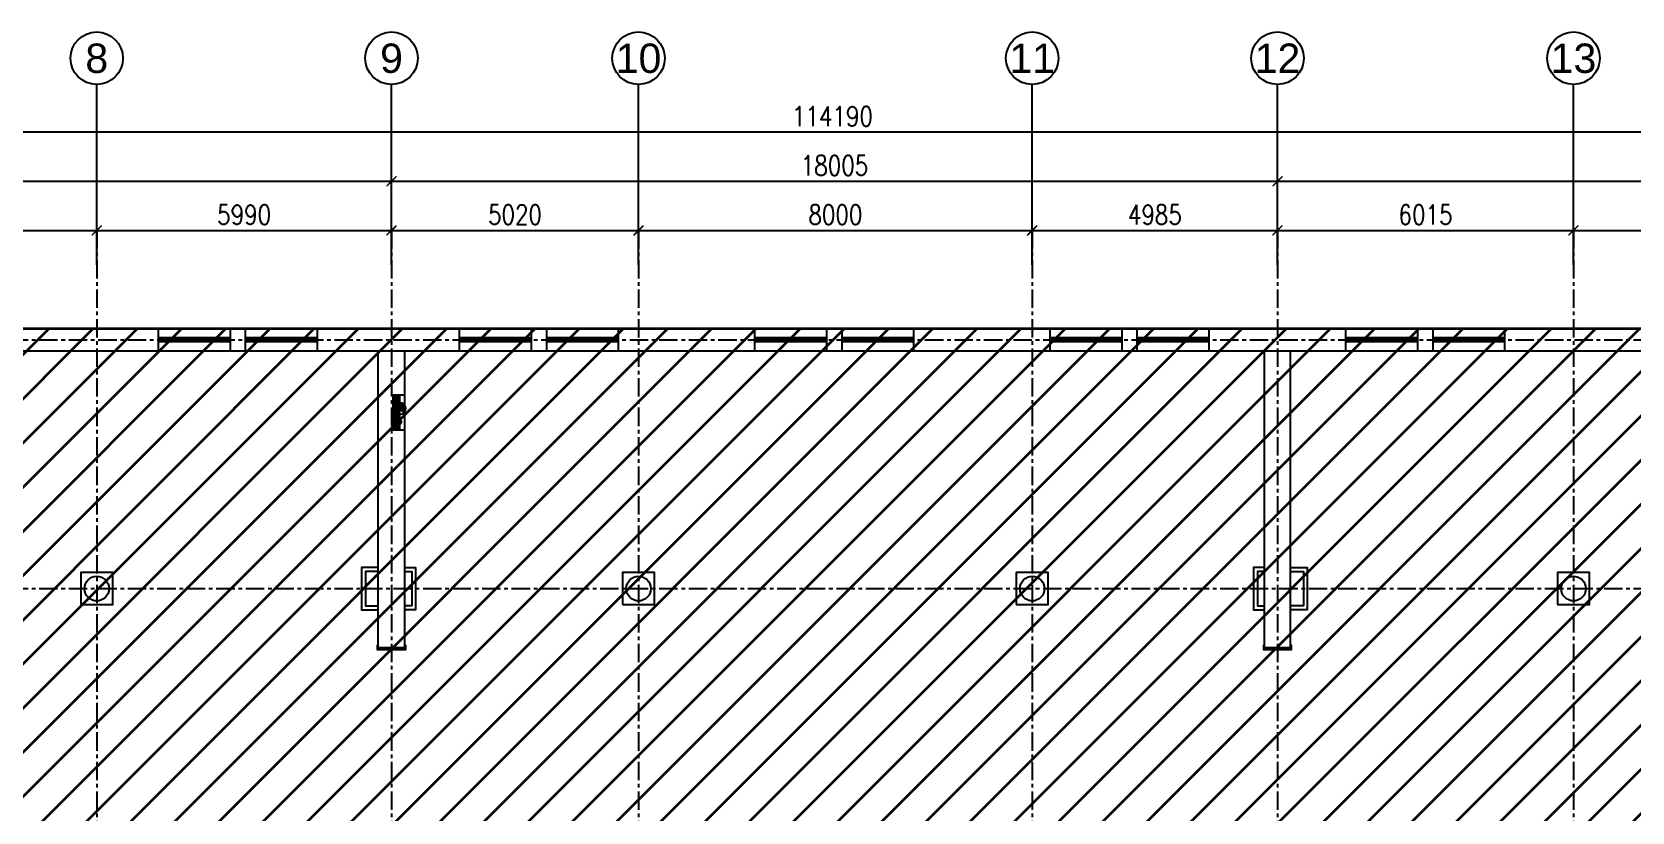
# Model space of a CAD drawing. Header units: millimetres. Extents: x -6033 to 120673, y -4970 to 90533.
# Drawn here: x 41054 to 73569, y 74680 to 90533 of the extents above; entities that cross this region are included whole.
import ezdxf
from ezdxf.enums import TextEntityAlignment as Align

# ---------------------------------------------------------------- set-up
doc = ezdxf.new("R2010")
doc.units = ezdxf.units.MM
doc.linetypes.add('I-AR$0$CENTER', pattern=[2, 1.25, -0.25, 0.25, -0.25])
doc.layers.get('DefPoints').update_dxf_attribs({"color": 250})
for name, color, linetype in [('I-AR$0$0-建-轴号', 1, 'Continuous'), ('I-AR$0$1-窗', 2, 'Continuous'), ('I-AR$0$A-Fire box', 12, 'Continuous'), ('I-AR$0$AXIS_TEXT', 7, 'Continuous'), ('I-AR$0$D-BASE-INTWALL', 1, 'Continuous'), ('I-AR$0$D-BASE-WALL', 4, 'Continuous'), ('I-AR$0$GZET_DIM_1-200_平面尺寸标注', 1, 'Continuous'), ('I-AR$0$I—平面—装饰面层线a', 4, 'Continuous')]:
    doc.layers.add(name, color=color, linetype=linetype)
for name, color, linetype, lineweight in [('I-AR$0$GZET_COL_GRID_1-200_轴线', 8, 'I-AR$0$CENTER', 25), ('I-AR$0$I-SCOPE', 252, 'Continuous', 35), ('I-AR$0$消火栓', 10, 'Continuous', 70)]:
    doc.layers.add(name, color=color, linetype=linetype, lineweight=lineweight)
doc.styles.add('I-AR$0$GZET-DIMT', font='romans.shx', dxfattribs={"width": 0.8})
doc.styles.add('I-AR$0$GZET-HT', font='arial.ttf', dxfattribs={"width": 0.8})
doc.dimstyles.new('I-AR$0$GZET_200', dxfattribs={"dimscale": 200, "dimtxt": 2, "dimasz": 1, "dimexe": 1, "dimexo": 1.5, "dimgap": 0.6, "dimtad": 1, "dimdec": 0, "dimrnd": 0.005, "dimzin": 0, "dimdsep": 46, "dimtxsty": 'I-AR$0$GZET-DIMT', "dimblk": 'I-AR$0$_ArchTick', "dimcen": 0.125, "dimclrd": 1, "dimclre": 1, "dimclrt": 2, "dimadec": 0, "dimazin": 0, "dimtfac": 1, "dimtdec": 0, "dimtix": 1, "dimtmove": 2, "dimatfit": 3, "dimldrblk": 'I-AR$0$_Dot', "dimfxl": 1, "dimtvp": 1, "dimtolj": 1, "dimtzin": 0, "dimarcsym": 0})

# ---------------------------------------------------------------- blocks, each defined once
blk = doc.blocks.new('I-AR$0$chuanghu1')
for p, q in [((0, 3230), (450, 3230)), ((0, 1770), (450, 1770)), ((0, 1460), (450, 1460)), ((0, 0), (450, 0))]:
    blk.add_line(p, q)
at = {"layer": 'I-AR$0$1-窗'}
for p, q in [((185, 3230), (185, 1770)), ((225, 3230), (225, 1770)), ((265, 3230), (265, 1770)), ((185, 1460), (185, 0)), ((225, 1460), (225, 0)), ((265, 1460), (265, 0))]:
    blk.add_line(p, q, dxfattribs=at)
blk = doc.blocks.new('I-AR$0$X1')
at = {"color": 0}
for p, q in [((-127, 121), (-67, 61)), ((-126, 135), (-59, 68)), ((-125, 106), (-74, 54)), ((-124, 148), (-52, 75)), ((-122, 159), (-45, 83)), ((-121, 87), (-81, 47)), ((-118, 170), (-38, 90)), ((-114, 179), (-31, 97)), ((-110, 62), (-88, 40)), ((-109, 189), (-24, 104)), ((-103, 197), (-17, 111)), ((-97, 205), (-10, 118)), ((-90, 213), (-3, 125)), ((-90, 36), (87, 213)), ((-83, 219), (4, 132)), ((-75, 226), (11, 139)), ((-67, 231), (18, 146)), ((-58, 236), (25, 153)), ((-48, 241), (32, 160)), ((-37, 244), (40, 167)), ((-26, 247), (47, 174)), ((-14, 249), (54, 182)), ((0, 250), (61, 189)), ((15, 249), (68, 196)), ((33, 245), (75, 203)), ((56, 235), (82, 210))]:
    blk.add_line(p, q, dxfattribs=at)
blk.add_circle((-2, 125), 125, dxfattribs=at)
blk = doc.blocks.new('I-AR$0$A$C33C75492')
at = {"layer": 'I-AR$0$A-Fire box'}
for p, q in [((-280732, 1890493), (-281432, 1890493)), ((-281432, 1890493), (-281432, 1890373)), ((-280732, 1890373), (-280732, 1890493)), ((-281432, 1890383), (-280732, 1890383)), ((-281432, 1890373), (-280732, 1890373)), ((-281432, 1890373), (-280732, 1890373)), ((-281432, 1890373), (-281432, 1890253)), ((-281432, 1890363), (-280732, 1890363)), ((-281432, 1890353), (-280732, 1890353)), ((-281432, 1890343), (-280732, 1890343)), ((-281432, 1890333), (-280732, 1890333)), ((-281432, 1890323), (-280732, 1890323)), ((-281432, 1890313), (-280732, 1890313)), ((-281432, 1890303), (-280732, 1890303)), ((-281432, 1890293), (-280732, 1890293)), ((-281432, 1890283), (-280732, 1890283)), ((-281432, 1890273), (-280732, 1890273)), ((-281432, 1890263), (-280732, 1890263)), ((-281432, 1890253), (-280732, 1890253)), ((-280732, 1890253), (-280732, 1890373))]:
    blk.add_line(p, q, dxfattribs=at)
at = {"layer": 'I-AR$0$A-Fire box', "color": 8}
for p, q in [((-280927, 1890410), (-280856, 1890410)), ((-280906, 1890420), (-280877, 1890420)), ((-280952, 1890360), (-280832, 1890360)), ((-280951, 1890370), (-280832, 1890370)), ((-280951, 1890350), (-280833, 1890350)), ((-280949, 1890380), (-280835, 1890380)), ((-280948, 1890340), (-280836, 1890340)), ((-280945, 1890390), (-280839, 1890390)), ((-280943, 1890330), (-280841, 1890330)), ((-280938, 1890400), (-280846, 1890400)), ((-280935, 1890320), (-280849, 1890320)), ((-280922, 1890310), (-280861, 1890310))]:
    blk.add_line(p, q, dxfattribs=at)
blk.add_circle((-280892, 1890361), 60, dxfattribs=at)
at = {"layer": 'I-AR$0$A-Fire box', "color": 8, "extrusion": (0, 0, -1), "xscale": -1, "zscale": -1}
blk.add_blockref('I-AR$0$X1', (281160, 1890258), dxfattribs=at)
blk = doc.blocks.new('I-AR$0$_ArchTick')
at = {"color": 2, "linetype": 'ByBlock', "const_width": 0.15}
blk.add_lwpolyline([(-0.5, -0.5), (0.5, 0.5)], dxfattribs=at)
blk = doc.blocks.new('*D316')
at = {"layer": 'DefPoints', "color": 0, "transparency": 16777216}
for p in [(42370, 86500), (36370, 85500), (42370, 85500)]:
    blk.add_point(p, dxfattribs=at)
at = {"layer": 'I-AR$0$GZET_DIM_1-200_平面尺寸标注', "color": 1, "lineweight": -2, "transparency": 16777216}
for p, q in [((36370, 85800), (36370, 86700)), ((36370, 86500), (42370, 86500)), ((42370, 85800), (42370, 86700))]:
    blk.add_line(p, q, dxfattribs=at)
at = {"layer": 'I-AR$0$GZET_DIM_1-200_平面尺寸标注', "color": 1, "lineweight": -2, "transparency": 16777216, "xscale": 200, "yscale": 200, "zscale": 200, "rotation": 180}
blk.add_blockref('I-AR$0$_ArchTick', (36370, 86500), dxfattribs=at)
at = {"layer": 'I-AR$0$GZET_DIM_1-200_平面尺寸标注', "color": 1, "lineweight": -2, "transparency": 16777216, "xscale": 200, "yscale": 200, "zscale": 200}
blk.add_blockref('I-AR$0$_ArchTick', (42370, 86500), dxfattribs=at)
at = {"layer": 'I-AR$0$GZET_DIM_1-200_平面尺寸标注', "color": 2, "transparency": 16777216, "insert": (39370, 86820), "char_height": 400, "attachment_point": 5, "style": 'I-AR$0$GZET-DIMT'}
blk.add_mtext('\\A1;6000', dxfattribs=at)
blk = doc.blocks.new('I-AR$0$_Dot')
at = {"color": 0, "linetype": 'ByBlock', "lineweight": -2}
blk.add_line((-0.5, 0), (-1, 0), dxfattribs=at)
at = {"color": 0, "linetype": 'ByBlock', "const_width": 0.5}
blk.add_lwpolyline([(-0.25, 0, 1), (0.25, 0, 1)], format="xyb", close=True, dxfattribs=at)
blk = doc.blocks.new('*D317')
at = {"layer": 'DefPoints', "color": 0, "transparency": 16777216}
for p in [(48360, 86500), (42370, 85500), (48360, 85500)]:
    blk.add_point(p, dxfattribs=at)
at = {"layer": 'I-AR$0$GZET_DIM_1-200_平面尺寸标注', "color": 1, "lineweight": -2, "transparency": 16777216}
for p, q in [((42370, 85800), (42370, 86700)), ((42370, 86500), (48360, 86500)), ((48360, 85800), (48360, 86700))]:
    blk.add_line(p, q, dxfattribs=at)
at = {"layer": 'I-AR$0$GZET_DIM_1-200_平面尺寸标注', "color": 1, "lineweight": -2, "transparency": 16777216, "xscale": 200, "yscale": 200, "zscale": 200, "rotation": 180}
blk.add_blockref('I-AR$0$_ArchTick', (42370, 86500), dxfattribs=at)
at = {"layer": 'I-AR$0$GZET_DIM_1-200_平面尺寸标注', "color": 1, "lineweight": -2, "transparency": 16777216, "xscale": 200, "yscale": 200, "zscale": 200}
blk.add_blockref('I-AR$0$_ArchTick', (48360, 86500), dxfattribs=at)
at = {"layer": 'I-AR$0$GZET_DIM_1-200_平面尺寸标注', "color": 2, "transparency": 16777216, "insert": (45365, 86820), "char_height": 400, "attachment_point": 5, "style": 'I-AR$0$GZET-DIMT'}
blk.add_mtext('\\A1;5990', dxfattribs=at)
blk = doc.blocks.new('*D318')
at = {"layer": 'DefPoints', "color": 0, "transparency": 16777216}
for p in [(53380, 86500), (48360, 85500), (53380, 85500)]:
    blk.add_point(p, dxfattribs=at)
at = {"layer": 'I-AR$0$GZET_DIM_1-200_平面尺寸标注', "color": 1, "lineweight": -2, "transparency": 16777216}
for p, q in [((48360, 85800), (48360, 86700)), ((48360, 86500), (53380, 86500)), ((53380, 85800), (53380, 86700))]:
    blk.add_line(p, q, dxfattribs=at)
at = {"layer": 'I-AR$0$GZET_DIM_1-200_平面尺寸标注', "color": 1, "lineweight": -2, "transparency": 16777216, "xscale": 200, "yscale": 200, "zscale": 200, "rotation": 180}
blk.add_blockref('I-AR$0$_ArchTick', (48360, 86500), dxfattribs=at)
at = {"layer": 'I-AR$0$GZET_DIM_1-200_平面尺寸标注', "color": 1, "lineweight": -2, "transparency": 16777216, "xscale": 200, "yscale": 200, "zscale": 200}
blk.add_blockref('I-AR$0$_ArchTick', (53380, 86500), dxfattribs=at)
at = {"layer": 'I-AR$0$GZET_DIM_1-200_平面尺寸标注', "color": 2, "transparency": 16777216, "insert": (50870, 86820), "char_height": 400, "attachment_point": 5, "style": 'I-AR$0$GZET-DIMT'}
blk.add_mtext('\\A1;5020', dxfattribs=at)
blk = doc.blocks.new('*D319')
at = {"layer": 'DefPoints', "color": 0, "transparency": 16777216}
for p in [(61380, 86500), (53380, 85500), (61380, 85500)]:
    blk.add_point(p, dxfattribs=at)
at = {"layer": 'I-AR$0$GZET_DIM_1-200_平面尺寸标注', "color": 1, "lineweight": -2, "transparency": 16777216}
for p, q in [((53380, 85800), (53380, 86700)), ((53380, 86500), (61380, 86500)), ((61380, 85800), (61380, 86700))]:
    blk.add_line(p, q, dxfattribs=at)
at = {"layer": 'I-AR$0$GZET_DIM_1-200_平面尺寸标注', "color": 1, "lineweight": -2, "transparency": 16777216, "xscale": 200, "yscale": 200, "zscale": 200, "rotation": 180}
blk.add_blockref('I-AR$0$_ArchTick', (53380, 86500), dxfattribs=at)
at = {"layer": 'I-AR$0$GZET_DIM_1-200_平面尺寸标注', "color": 1, "lineweight": -2, "transparency": 16777216, "xscale": 200, "yscale": 200, "zscale": 200}
blk.add_blockref('I-AR$0$_ArchTick', (61380, 86500), dxfattribs=at)
at = {"layer": 'I-AR$0$GZET_DIM_1-200_平面尺寸标注', "color": 2, "transparency": 16777216, "insert": (57380, 86820), "char_height": 400, "attachment_point": 5, "style": 'I-AR$0$GZET-DIMT'}
blk.add_mtext('\\A1;8000', dxfattribs=at)
blk = doc.blocks.new('*D320')
at = {"layer": 'DefPoints', "color": 0, "transparency": 16777216}
for p in [(66365, 86500), (61380, 85500), (66365, 85500)]:
    blk.add_point(p, dxfattribs=at)
at = {"layer": 'I-AR$0$GZET_DIM_1-200_平面尺寸标注', "color": 1, "lineweight": -2, "transparency": 16777216}
for p, q in [((61380, 85800), (61380, 86700)), ((61380, 86500), (66365, 86500)), ((66365, 85800), (66365, 86700))]:
    blk.add_line(p, q, dxfattribs=at)
at = {"layer": 'I-AR$0$GZET_DIM_1-200_平面尺寸标注', "color": 1, "lineweight": -2, "transparency": 16777216, "xscale": 200, "yscale": 200, "zscale": 200, "rotation": 180}
blk.add_blockref('I-AR$0$_ArchTick', (61380, 86500), dxfattribs=at)
at = {"layer": 'I-AR$0$GZET_DIM_1-200_平面尺寸标注', "color": 1, "lineweight": -2, "transparency": 16777216, "xscale": 200, "yscale": 200, "zscale": 200}
blk.add_blockref('I-AR$0$_ArchTick', (66365, 86500), dxfattribs=at)
at = {"layer": 'I-AR$0$GZET_DIM_1-200_平面尺寸标注', "color": 2, "transparency": 16777216, "insert": (63872.5, 86820), "char_height": 400, "attachment_point": 5, "style": 'I-AR$0$GZET-DIMT'}
blk.add_mtext('\\A1;4985', dxfattribs=at)
blk = doc.blocks.new('*D321')
at = {"layer": 'DefPoints', "color": 0, "transparency": 16777216}
for p in [(72380, 86500), (66365, 85500), (72380, 85500)]:
    blk.add_point(p, dxfattribs=at)
at = {"layer": 'I-AR$0$GZET_DIM_1-200_平面尺寸标注', "color": 1, "lineweight": -2, "transparency": 16777216}
for p, q in [((66365, 85800), (66365, 86700)), ((66365, 86500), (72380, 86500)), ((72380, 85800), (72380, 86700))]:
    blk.add_line(p, q, dxfattribs=at)
at = {"layer": 'I-AR$0$GZET_DIM_1-200_平面尺寸标注', "color": 1, "lineweight": -2, "transparency": 16777216, "xscale": 200, "yscale": 200, "zscale": 200, "rotation": 180}
blk.add_blockref('I-AR$0$_ArchTick', (66365, 86500), dxfattribs=at)
at = {"layer": 'I-AR$0$GZET_DIM_1-200_平面尺寸标注', "color": 1, "lineweight": -2, "transparency": 16777216, "xscale": 200, "yscale": 200, "zscale": 200}
blk.add_blockref('I-AR$0$_ArchTick', (72380, 86500), dxfattribs=at)
at = {"layer": 'I-AR$0$GZET_DIM_1-200_平面尺寸标注', "color": 2, "transparency": 16777216, "insert": (69372.5, 86820), "char_height": 400, "attachment_point": 5, "style": 'I-AR$0$GZET-DIMT'}
blk.add_mtext('\\A1;6015', dxfattribs=at)
blk = doc.blocks.new('*D322')
at = {"layer": 'DefPoints', "color": 0, "transparency": 16777216}
for p in [(78380, 86500), (72380, 85500), (78380, 85500)]:
    blk.add_point(p, dxfattribs=at)
at = {"layer": 'I-AR$0$GZET_DIM_1-200_平面尺寸标注', "color": 1, "lineweight": -2, "transparency": 16777216}
for p, q in [((72380, 85800), (72380, 86700)), ((72380, 86500), (78380, 86500)), ((78380, 85800), (78380, 86700))]:
    blk.add_line(p, q, dxfattribs=at)
at = {"layer": 'I-AR$0$GZET_DIM_1-200_平面尺寸标注', "color": 1, "lineweight": -2, "transparency": 16777216, "xscale": 200, "yscale": 200, "zscale": 200, "rotation": 180}
blk.add_blockref('I-AR$0$_ArchTick', (72380, 86500), dxfattribs=at)
at = {"layer": 'I-AR$0$GZET_DIM_1-200_平面尺寸标注', "color": 1, "lineweight": -2, "transparency": 16777216, "xscale": 200, "yscale": 200, "zscale": 200}
blk.add_blockref('I-AR$0$_ArchTick', (78380, 86500), dxfattribs=at)
at = {"layer": 'I-AR$0$GZET_DIM_1-200_平面尺寸标注', "color": 2, "transparency": 16777216, "insert": (75380, 86820), "char_height": 400, "attachment_point": 5, "style": 'I-AR$0$GZET-DIMT'}
blk.add_mtext('\\A1;6000', dxfattribs=at)
blk = doc.blocks.new('I-AR$0$_AXISO')
blk.add_circle((0, 0), 0.5)
at = {"layer": 'I-AR$0$AXIS_TEXT', "style": 'I-AR$0$GZET-HT'}
blk.add_attdef('A', text='', height=0.56, dxfattribs=at).set_placement((0, 0), align=Align.MIDDLE_CENTER)
blk = doc.blocks.new('*D292')
at = {"layer": 'DefPoints', "color": 0, "transparency": 16777216}
for p in [(48360, 87500), (18280, 85836), (48360, 85575)]:
    blk.add_point(p, dxfattribs=at)
at = {"layer": 'I-AR$0$GZET_DIM_1-200_平面尺寸标注', "color": 1, "lineweight": -2, "transparency": 16777216}
for p, q in [((18280, 86136), (18280, 87700)), ((18280, 87500), (48360, 87500)), ((48360, 85875), (48360, 87700))]:
    blk.add_line(p, q, dxfattribs=at)
at = {"layer": 'I-AR$0$GZET_DIM_1-200_平面尺寸标注', "color": 1, "lineweight": -2, "transparency": 16777216, "xscale": 200, "yscale": 200, "zscale": 200, "rotation": 180}
blk.add_blockref('I-AR$0$_ArchTick', (18280, 87500), dxfattribs=at)
at = {"layer": 'I-AR$0$GZET_DIM_1-200_平面尺寸标注', "color": 1, "lineweight": -2, "transparency": 16777216, "xscale": 200, "yscale": 200, "zscale": 200}
blk.add_blockref('I-AR$0$_ArchTick', (48360, 87500), dxfattribs=at)
at = {"layer": 'I-AR$0$GZET_DIM_1-200_平面尺寸标注', "color": 2, "transparency": 16777216, "insert": (33320, 87820), "char_height": 400, "attachment_point": 5, "style": 'I-AR$0$GZET-DIMT'}
blk.add_mtext('\\A1;30080', dxfattribs=at)
blk = doc.blocks.new('*D293')
at = {"layer": 'DefPoints', "color": 0, "transparency": 16777216}
for p in [(66365, 87500), (48360, 85575), (66365, 85497)]:
    blk.add_point(p, dxfattribs=at)
at = {"layer": 'I-AR$0$GZET_DIM_1-200_平面尺寸标注', "color": 1, "lineweight": -2, "transparency": 16777216}
for p, q in [((48360, 85875), (48360, 87700)), ((48360, 87500), (66365, 87500)), ((66365, 85797), (66365, 87700))]:
    blk.add_line(p, q, dxfattribs=at)
at = {"layer": 'I-AR$0$GZET_DIM_1-200_平面尺寸标注', "color": 1, "lineweight": -2, "transparency": 16777216, "xscale": 200, "yscale": 200, "zscale": 200, "rotation": 180}
blk.add_blockref('I-AR$0$_ArchTick', (48360, 87500), dxfattribs=at)
at = {"layer": 'I-AR$0$GZET_DIM_1-200_平面尺寸标注', "color": 1, "lineweight": -2, "transparency": 16777216, "xscale": 200, "yscale": 200, "zscale": 200}
blk.add_blockref('I-AR$0$_ArchTick', (66365, 87500), dxfattribs=at)
at = {"layer": 'I-AR$0$GZET_DIM_1-200_平面尺寸标注', "color": 2, "transparency": 16777216, "insert": (57363, 87820), "char_height": 400, "attachment_point": 5, "style": 'I-AR$0$GZET-DIMT'}
blk.add_mtext('\\A1;18005', dxfattribs=at)
blk = doc.blocks.new('*D294')
at = {"layer": 'DefPoints', "color": 0, "transparency": 16777216}
for p in [(90390, 87500), (66365, 85497), (90390, 85420)]:
    blk.add_point(p, dxfattribs=at)
at = {"layer": 'I-AR$0$GZET_DIM_1-200_平面尺寸标注', "color": 1, "lineweight": -2, "transparency": 16777216}
for p, q in [((66365, 85797), (66365, 87700)), ((66365, 87500), (90390, 87500)), ((90390, 85720), (90390, 87700))]:
    blk.add_line(p, q, dxfattribs=at)
at = {"layer": 'I-AR$0$GZET_DIM_1-200_平面尺寸标注', "color": 1, "lineweight": -2, "transparency": 16777216, "xscale": 200, "yscale": 200, "zscale": 200, "rotation": 180}
blk.add_blockref('I-AR$0$_ArchTick', (66365, 87500), dxfattribs=at)
at = {"layer": 'I-AR$0$GZET_DIM_1-200_平面尺寸标注', "color": 1, "lineweight": -2, "transparency": 16777216, "xscale": 200, "yscale": 200, "zscale": 200}
blk.add_blockref('I-AR$0$_ArchTick', (90390, 87500), dxfattribs=at)
at = {"layer": 'I-AR$0$GZET_DIM_1-200_平面尺寸标注', "color": 2, "transparency": 16777216, "insert": (78378, 87820), "char_height": 400, "attachment_point": 5, "style": 'I-AR$0$GZET-DIMT'}
blk.add_mtext('\\A1;24025', dxfattribs=at)
blk = doc.blocks.new('*D297')
at = {"layer": 'DefPoints', "color": 0, "transparency": 16777216}
for p in [(225, 88500), (225, 85268), (114415, 85060)]:
    blk.add_point(p, dxfattribs=at)
at = {"layer": 'I-AR$0$GZET_DIM_1-200_平面尺寸标注', "color": 1, "lineweight": -2, "transparency": 16777216}
for p, q in [((225, 85568), (225, 88700)), ((114415, 88500), (225, 88500)), ((114415, 85360), (114415, 88700))]:
    blk.add_line(p, q, dxfattribs=at)
at = {"layer": 'I-AR$0$GZET_DIM_1-200_平面尺寸标注', "color": 1, "lineweight": -2, "transparency": 16777216, "xscale": 200, "yscale": 200, "zscale": 200, "rotation": 180}
blk.add_blockref('I-AR$0$_ArchTick', (225, 88500), dxfattribs=at)
at = {"layer": 'I-AR$0$GZET_DIM_1-200_平面尺寸标注', "color": 1, "lineweight": -2, "transparency": 16777216, "xscale": 200, "yscale": 200, "zscale": 200}
blk.add_blockref('I-AR$0$_ArchTick', (114415, 88500), dxfattribs=at)
at = {"layer": 'I-AR$0$GZET_DIM_1-200_平面尺寸标注', "color": 2, "transparency": 16777216, "insert": (57320, 88820), "char_height": 400, "attachment_point": 5, "style": 'I-AR$0$GZET-DIMT'}
blk.add_mtext('\\A1;114190', dxfattribs=at)
blk = doc.blocks.new('I-AR$0$海龙_1211170131')
at = {"layer": 'I-AR$0$0-建-轴号', "linetype": 'Continuous'}
for p, q in [((42145, 86275), (42145, 89241.7)), ((48135, 86275), (48135, 89241.7)), ((53155, 86275), (53155, 89241.7)), ((61155, 86275), (61155, 89241.7)), ((66140, 86275), (66140, 89241.7)), ((72155, 86275), (72155, 89241.7))]:
    blk.add_line(p, q, dxfattribs=at)
at = {"layer": 'I-AR$0$GZET_COL_GRID_1-200_轴线', "ltscale": 300}
for p, q in [((42145, 86275), (42145, 63715)), ((48135, 86275), (48135, 59995)), ((53155, 86275), (53155, 59995)), ((61155, 86275), (61155, 59995)), ((66140, 86275), (66140, 59995)), ((72155, 86275), (72155, 63715)), ((-2225, 84050), (116415, 84050)), ((-2225, 78995), (116415, 78995))]:
    blk.add_line(p, q, dxfattribs=at)
at = {"layer": 'I-AR$0$0-建-轴号', "linetype": 'Continuous', "xscale": 1066.666666666667, "yscale": 1066.666666666667, "zscale": 0.6666666666666664}
for p, values in [((42145, 89775), {'A': '8'}), ((48135, 89775), {'A': '9'}), ((53155, 89775), {'A': '10'}), ((61155, 89775), {'A': '11'}), ((66140, 89775), {'A': '12'}), ((72155, 89775), {'A': '13'})]:
    blk.add_blockref('I-AR$0$_AXISO', p, dxfattribs=at).add_auto_attribs(values)
at = {"layer": 'I-AR$0$GZET_DIM_1-200_平面尺寸标注'}
for base, p1, p2, picture, middle in [((0, 88275), (114190, 84835.2), (0, 85043.1), '*D297', (57095, 88595)), ((48135, 87275), (18055, 85611.1), (48135, 85349.6), '*D292', (33095, 87595)), ((66140, 87275), (48135, 85349.6), (66140, 85272.1), '*D293', (57137.5, 87595)), ((90165, 87275), (66140, 85272.1), (90165, 85195.5), '*D294', (78152.5, 87595)), ((42145, 86275), (36145, 85275), (42145, 85275), '*D316', (39145, 86595)), ((48135, 86275), (42145, 85275), (48135, 85275), '*D317', (45140, 86595)), ((53155, 86275), (48135, 85275), (53155, 85275), '*D318', (50645, 86595)), ((61155, 86275), (53155, 85275), (61155, 85275), '*D319', (57155, 86595)), ((66140, 86275), (61155, 85275), (66140, 85275), '*D320', (63647.5, 86595)), ((72155, 86275), (66140, 85275), (72155, 85275), '*D321', (69147.5, 86595)), ((78155, 86275), (72155, 85275), (78155, 85275), '*D322', (75155, 86595))]:
    dim = blk.add_linear_dim(base=base, p1=p1, p2=p2, dimstyle='I-AR$0$GZET_200', dxfattribs=at)
    dim.commit()
    dim.dimension.update_dxf_attribs({"geometry": picture, "text_midpoint": middle, "insert": (-225, -225)})
blk = doc.blocks.new('I-AR')
at = {"layer": 'I-AR$0$I-SCOPE'}
h = blk.add_hatch(dxfattribs=at)
h.set_pattern_fill('ANSI31', color=256, scale=200)
h.paths.add_polyline_path([(63300, 72640), (66630, 72640), (66630, 70889), (90600, 70890), (90600, 66390), (96650, 66390), (96650, 24876), (18340, 24876), (18340, 66390), (48090, 66390), (48090, 72640), (51400, 72640), (51400, 72650), (52870, 72650), (52870, 72640), (55240, 72640), (55240, 72790), (59460, 72790), (59460, 72640), (61830, 72640), (61830, 72650), (63300, 72650)], flags=16)
h.paths.add_polyline_path([(7330, 0), (7330, -1770), (11180, -1770), (11180, 0), (18450, 0), (18450, 2900), (27550, 2900), (27550, 18090), (37037, 18090), (37037, 17350), (96200, 17350), (96200, 18120), (114640, 18120), (114640, 84500), (0, 84500), (0, 0)])
at = {"layer": 'I-AR$0$D-BASE-INTWALL'}
for points in [[(42045, 78895), (42695, 78895), (42695, 79545), (42045, 79545)], [(53055, 78895), (53705, 78895), (53705, 79545), (53055, 79545)], [(61055, 78895), (61705, 78895), (61705, 79545), (61055, 79545)], [(72055, 78895), (72705, 78895), (72705, 79545), (72055, 79545)]]:
    blk.add_lwpolyline(points, close=True, dxfattribs=at)
for points in [[(48090, 79650), (47750, 79650), (47750, 78790), (48090, 78790)], [(48630, 79650), (48850, 79650), (48850, 78790), (48630, 78790)], [(66100, 79650), (65880, 79650), (65880, 78790), (66100, 78790)], [(66630, 79650), (66970, 79650), (66970, 78790), (66630, 78790)]]:
    blk.add_lwpolyline(points, dxfattribs=at)
at = {"layer": 'I-AR$0$D-BASE-WALL'}
for p, q in [((0, 84500), (91820, 84500)), ((450, 84050), (91820, 84050)), ((48090, 78020), (48090, 84050)), ((48630, 78020), (48630, 84050)), ((66100, 78020), (66100, 84050)), ((66630, 78020), (66630, 84050))]:
    blk.add_line(p, q, dxfattribs=at)
for points in [[(48090, 79570), (47830, 79570), (47830, 78870), (48090, 78870)], [(48630, 79570), (48770, 79570), (48770, 78870), (48630, 78870)], [(66100, 79570), (65960, 79570), (65960, 78870), (66100, 78870)], [(66630, 79570), (66890, 79570), (66890, 78870), (66630, 78870)], [(48090, 78020), (48090, 78065), (48070, 78065), (48070, 77985), (48650, 77985), (48650, 78065), (48630, 78065), (48630, 78020), (48090, 78020)]]:
    blk.add_lwpolyline(points, dxfattribs=at)
for centre in [(42370, 79220), (53380, 79220), (61380, 79220), (72380, 79220)]:
    blk.add_circle(centre, 250, dxfattribs=at)
at = {"layer": 'I-AR$0$I-SCOPE'}
blk.add_lwpolyline([(7330, 0), (7330, -1770), (11180, -1770), (11180, 0), (18450, 0), (18450, 2900), (27550, 2900), (27550, 18090), (37037, 18090), (37037, 17350), (96200, 17350), (96200, 18120), (114640, 18120), (114640, 84500), (0, 84500), (0, 0)], close=True, dxfattribs=at)
at = {"layer": 'I-AR$0$I—平面—装饰面层线a'}
for p, q in [((48090, 78020), (48630, 78020)), ((66100, 78020), (66630, 78020))]:
    blk.add_line(p, q, dxfattribs=at)
blk.add_lwpolyline([(66100, 78020), (66100, 78065), (66080, 78065), (66080, 77985), (66650, 77985), (66650, 78065), (66630, 78065), (66630, 78020), (66100, 78020)], dxfattribs=at)
at = {"layer": 'I-AR$0$D-BASE-WALL', "rotation": 270}
for p in [(43618, 84500), (49738, 84500), (55738, 84500), (61738, 84500), (67748, 84500)]:
    blk.add_blockref('I-AR$0$chuanghu1', p, dxfattribs=at)
at = {"layer": 'I-AR$0$GZET_COL_GRID_1-200_轴线'}
blk.add_blockref('I-AR$0$海龙_1211170131', (225, 225), dxfattribs=at)
at = {"layer": 'I-AR$0$消火栓', "color": 3, "ltscale": 0.8, "rotation": 270}
blk.add_blockref('I-AR$0$A$C33C75492', (-1841863, -198282), dxfattribs=at)

msp = doc.modelspace()

# ---------------------------------------------------------------- block references
msp.add_blockref('I-AR', (0, 0))

doc.saveas('drawing.dxf')
